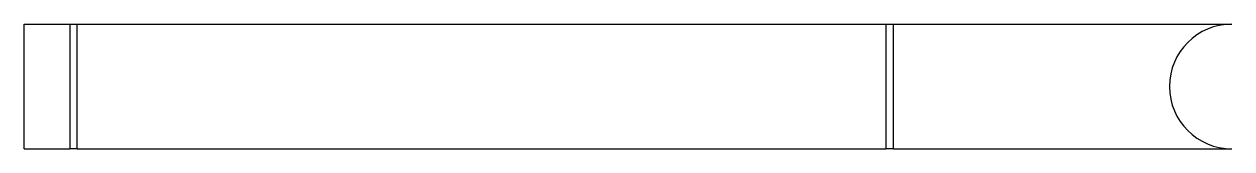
# Model space of a CAD drawing. Header units: millimetres. Extents: x 208 to 712, y 511 to 563.
import ezdxf

# ---------------------------------------------------------------- set-up
doc = ezdxf.new("R2010")
doc.units = ezdxf.units.MM

msp = doc.modelspace()

# ---------------------------------------------------------------- linework, layer by layer
at = {"color": 7, "linetype": 'Continuous', "lineweight": 25}
for p, q in [((208.35, 510.6), (208.35, 562.6)), ((208.35, 562.6), (227.35, 562.6)), ((227.35, 562.6), (227.35, 510.6)), ((227.35, 562.6), (230.49, 562.6)), ((230.49, 510.6), (230.49, 562.6)), ((230.49, 562.6), (567.49, 562.6)), ((567.49, 562.6), (567.49, 510.6)), ((567.49, 562.6), (570.63, 562.6)), ((570.63, 510.6), (570.63, 562.6)), ((570.63, 562.6), (711.63, 562.6)), ((208.35, 510.6), (227.35, 510.6)), ((230.49, 510.6), (227.35, 510.6)), ((230.49, 510.6), (567.49, 510.6)), ((570.63, 510.6), (567.49, 510.6)), ((570.63, 510.6), (711.63, 510.6))]:
    msp.add_line(p, q, dxfattribs=at)
msp.add_arc((711.63, 536.6), 26, 90, 270, dxfattribs=at)

doc.saveas('drawing.dxf')
